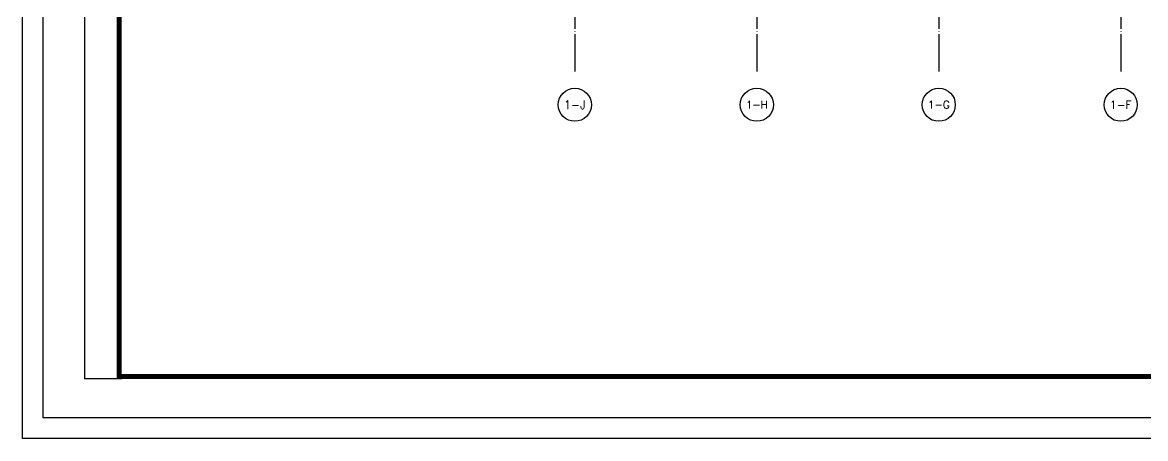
# Model space of a CAD drawing. Header units: millimetres. Extents: x -1048436 to -185795, y -983427 to 400387.
# Drawn here: x -773313 to -732576, y -983427 to -968354 of the extents above; entities that cross this region are included whole.
import ezdxf
from ezdxf.enums import TextEntityAlignment as Align

# ---------------------------------------------------------------- set-up
doc = ezdxf.new("R2010")
doc.units = ezdxf.units.MM
doc.header["$LTSCALE"] = 500
doc.linetypes.add('1#游泳馆轴网$0$DOTE', pattern=[2.42, 2, -0.2, 0.02, -0.2])
for name, color, linetype in [('1#游泳馆轴网$0$建-轴线', 1, '1#游泳馆轴网$0$DOTE'), ('AXIS', 3, 'Continuous'), ('AXIS_TEXT', 7, 'Continuous'), ('C-SHET-TTLB', 11, 'Continuous')]:
    doc.layers.add(name, color=color, linetype=linetype)
doc.styles.add('_TCH_AXIS', font='COMPLEX', dxfattribs={"bigfont": 'GBCBIG'})
doc.styles.add('ECADI', font='hzs.shx', dxfattribs={"width": 0.7, "bigfont": 'hztxt.shx'})

# ---------------------------------------------------------------- blocks, each defined once
blk = doc.blocks.new('集团图框A1')
at = {"layer": 'C-SHET-TTLB'}
for p in [(259.85, -109.93), (268.85, -685.13)]:
    blk.add_line(p, (259.85, -685.13), dxfattribs=at)
for points in [[(1095.85, -95.53), (1095.85, -699.53), (244.85, -699.53), (244.85, -95.53)], [(1090.85, -100.53), (1090.85, -694.53), (249.85, -694.53), (249.85, -100.53)]]:
    blk.add_lwpolyline(points, close=True, dxfattribs=at)
at = {"layer": 'C-SHET-TTLB', "const_width": 1.2}
blk.add_lwpolyline([(268.25, -110.53), (1080.85, -110.53), (1080.85, -684.53), (268.25, -684.53)], close=True, dxfattribs=at)
at = {"color": 2, "style": 'ECADI', "width": 0.7}
for tag, p in [('序号1', (1009.72, -381.88)), ('记要1', (1037.92, -381.9)), ('日期1', (1073.26, -381.71)), ('序号2', (1009.72, -387.77)), ('记要2', (1037.92, -387.79)), ('日期2', (1073.26, -387.6)), ('序号3', (1009.72, -393.63)), ('记要3', (1037.92, -393.65)), ('日期3', (1073.26, -393.46)), ('序号4', (1009.72, -399.51)), ('记要4', (1037.92, -399.53)), ('日期4', (1073.26, -399.35)), ('合作设计单位', (1042.53, -542.75)), ('审定人', (1041.84, -561.74)), ('审核人', (1041.84, -571.23)), ('设计总负责人', (1041.84, -580.99)), ('专业负责人', (1041.84, -591.72)), ('校对人', (1041.84, -601.96)), ('设计人', (1041.84, -611.83)), ('建设单位上', (1044.38, -619.93)), ('建设单位中', (1044.38, -623.89)), ('建设单位下', (1044.38, -627.74)), ('项目名称上', (1044.35, -632.3)), ('项目名称中', (1044.35, -636.38)), ('项目名称下', (1044.35, -640.33)), ('子项', (1043.59, -646.93)), ('图名上', (1044.47, -653.59)), ('图名中', (1044.47, -657.5)), ('图名下', (1044.47, -661.62)), ('工程编号', (1027.1, -667.58)), ('阶段', (1063.92, -667.61)), ('比例', (1025.96, -674.19)), ('专业', (1063.72, -673.97)), ('日期', (1026.1, -680.73)), ('图别、图号', (1066.05, -680.84))]:
    blk.add_attdef(tag, text='', height=3.5, dxfattribs=at).set_placement(p, align=Align.MIDDLE)
blk = doc.blocks.new('A1')
blk.add_blockref('集团图框A1', (-609654.51, -640037.88))

msp = doc.modelspace()

# ---------------------------------------------------------------- linework, layer by layer
at = {"layer": '1#游泳馆轴网$0$建-轴线'}
for points in [[(-753276.4, -945800.7), (-753276.4, -968780.4)], [(-746676.4, -945800.7), (-746676.4, -968780.4)], [(-740076.4, -945800.7), (-740076.4, -968780.4)], [(-733476.4, -945800.7), (-733476.4, -968780.4)]]:
    msp.add_lwpolyline(points, dxfattribs=at)
at = {"layer": 'AXIS'}
for p, q in [((-753276.4, -968780.4), (-753276.4, -970135.1)), ((-746676.4, -968780.4), (-746676.4, -970135.1)), ((-740076.4, -968780.4), (-740076.4, -970135.1)), ((-733476.4, -968780.4), (-733476.4, -970135.1))]:
    msp.add_line(p, q, dxfattribs=at)
for centre in [(-753276.4, -971335.1), (-746676.4, -971335.1), (-740076.4, -971335.1), (-733476.4, -971335.1)]:
    msp.add_circle(centre, 600, dxfattribs=at)

# ---------------------------------------------------------------- block references
at = {"xscale": 150, "yscale": 150, "zscale": 150}
msp.add_blockref('A1', (90638136, 95127184.1), dxfattribs=at)

# ---------------------------------------------------------------- texts
at = {"layer": 'AXIS_TEXT', "style": '_TCH_AXIS'}
for s, height, p, p2 in [('1-J', 314.55, (-753665.8, -971492.4), (-752887, -971492.4)), ('1-H', 273.43, (-747073.5, -971471.9), (-746279.3, -971471.9)), ('1-G', 281.67, (-740472.1, -971476), (-739680.7, -971476)), ('1-F', 290.39, (-733870.5, -971480.3), (-733082.3, -971480.3))]:
    msp.add_text(s, height=height, dxfattribs=at).set_placement(p, p2, align=Align.FIT)

doc.saveas('drawing.dxf')
